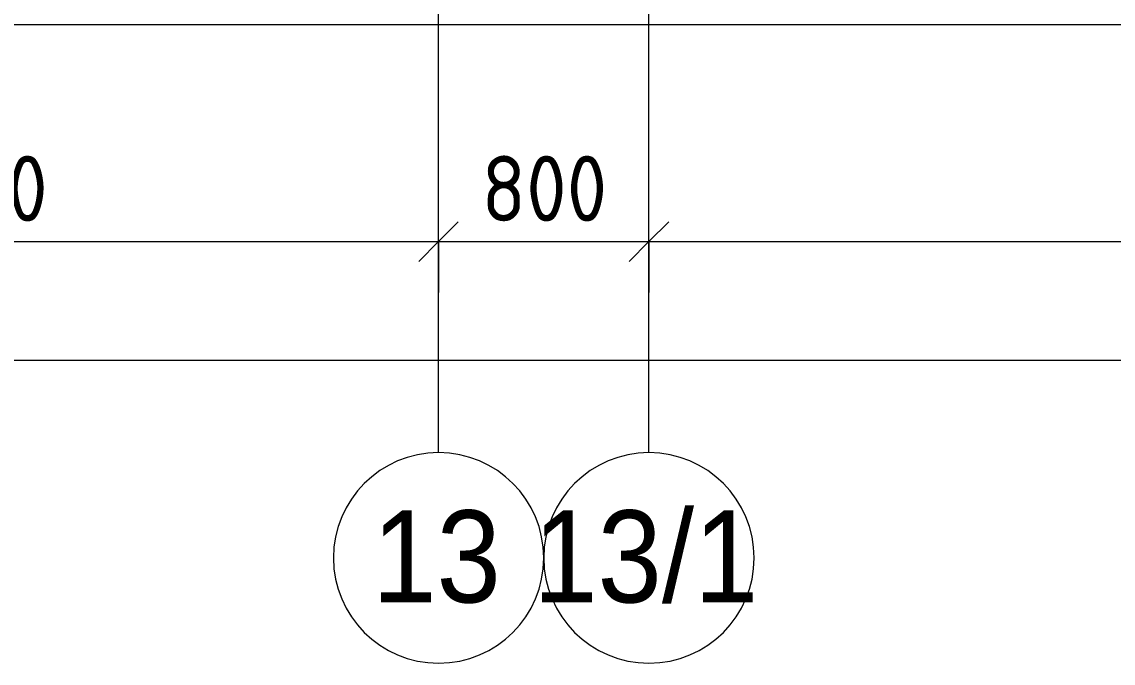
# Model space of a CAD drawing. Header units: millimetres. Extents: x 35787 to 244346, y -8553 to 29000.
# Drawn here: x 40775 to 44925, y -2706 to -269 of the extents above; entities that cross this region are included whole.
import ezdxf

# ---------------------------------------------------------------- set-up
doc = ezdxf.new("R2010")
doc.units = ezdxf.units.MM
for name, color, linetype, lineweight in [('A-ANNO-DIMS', 7, 'Continuous', 9), ('A-ANNO-DIMS-100', 7, 'Continuous', 9), ('A-WALL', 7, 'Continuous', 9), ('Оси', 7, 'Continuous', 9), ('Оси-1', 7, 'Continuous', 20)]:
    doc.layers.add(name, color=color, linetype=linetype, lineweight=lineweight)
doc.styles.add('Arial', font='arial.ttf', dxfattribs={"width": 0.9, "height": 350})
doc.styles.add('ISOCPEUR', font='isocpeur.ttf', dxfattribs={"width": 0.9, "height": 250})
doc.dimstyles.new('ISO-2_5_0_9К_БОЛЬШОЙ', dxfattribs={"dimscale": 304.8, "dimtxt": 248.995294, "dimasz": 0.492126, "dimexe": 0.393701, "dimexo": 0.984252, "dimgap": 0, "dimtad": 1, "dimdec": 0, "dimrnd": 10, "dimzin": 0, "dimdsep": 46, "dimtxsty": 'ISOCPEUR', "dimblk1": 'OBLIQUE', "dimblk2": 'OBLIQUE', "dimsah": 1, "dimcen": 0.09, "dimdle": 0.393701, "dimazin": 0, "dimtfac": 1, "dimtdec": 4, "dimtix": 1, "dimtmove": 0, "dimatfit": 3, "dimfxl": 1, "dimtvp": 1, "dimtolj": 1, "dimtzin": 0, "dimarcsym": 2})
doc.dimstyles.new('ISO-2_5_0_9К_БОЛЬШОЙ_1', dxfattribs={"dimscale": 304.8, "dimtxt": 248.995294, "dimasz": 0.492126, "dimexe": 0.393701, "dimexo": 0.984252, "dimgap": 0, "dimtad": 1, "dimdec": 0, "dimrnd": 10, "dimzin": 0, "dimdsep": 46, "dimtxsty": 'ISOCPEUR', "dimblk1": 'OBLIQUE', "dimblk2": 'OBLIQUE', "dimsah": 1, "dimcen": 0.09, "dimdle": 0.393701, "dimazin": 0, "dimtfac": 1, "dimtdec": 4, "dimtix": 1, "dimtmove": 2, "dimatfit": 3, "dimfxl": 1, "dimtvp": 1, "dimtolj": 1, "dimtzin": 0, "dimarcsym": 2})

# ---------------------------------------------------------------- blocks, each defined once
blk = doc.blocks.new('Ось сетки - D8-29747960-План монтажа стен и перегородок 1 этажа  в осях 12-23')
at = {"layer": 'Оси-1'}
for start, end in [(360, 180), (180, 360)]:
    blk.add_arc((0, 0), 4, start, end, dxfattribs=at)
blk = doc.blocks.new('DIMBLOCK1-План монтажа стен и перегородок 1 этажа  в осях 12-23')
at = {"layer": 'A-ANNO-DIMS-100'}
for p, q in [((38760, -1298.1), (38760, -984.2)), ((42360, -1298.1), (42360, -984.2)), ((38760, -1104.2), (42360, -1104.2)), ((38760, -1104.2), (38760, -1298.1)), ((42360, -1104.2), (42360, -1298.1))]:
    blk.add_line(p, q, dxfattribs=at)
at = {"layer": 'A-ANNO-DIMS-100', "lineweight": 20}
for p, q in [((38760, -1104.2), (38835, -1029.2)), ((42360, -1104.2), (42435, -1029.2)), ((38760, -1104.2), (38685, -1179.2)), ((42360, -1104.2), (42285, -1179.2))]:
    blk.add_line(p, q, dxfattribs=at)
at = {"layer": 'A-ANNO-DIMS-100', "color": 0, "insert": (40244, -777.5), "char_height": 250, "width": 758.478, "attachment_point": 1, "line_spacing_factor": 1.149209, "style": 'ISOCPEUR'}
blk.add_mtext('3600', dxfattribs=at)
blk = doc.blocks.new('_Oblique')
at = {"color": 0, "linetype": 'ByBlock', "lineweight": -2}
blk.add_line((-0.5, -0.5), (0.5, 0.5), dxfattribs=at)
blk = doc.blocks.new('DIMBLOCK2-План монтажа стен и перегородок 1 этажа  в осях 12-23')
at = {"layer": 'A-ANNO-DIMS-100'}
for p, q in [((42360, -1298.1), (42360, -984.2)), ((43160, -1298.1), (43160, -984.2)), ((42360, -1104.2), (43160, -1104.2)), ((42360, -1104.2), (42360, -1298.1)), ((43160, -1104.2), (43160, -1298.1))]:
    blk.add_line(p, q, dxfattribs=at)
at = {"layer": 'A-ANNO-DIMS-100', "lineweight": 20}
for p, q in [((42360, -1104.2), (42435, -1029.2)), ((43160, -1104.2), (43235, -1029.2)), ((42360, -1104.2), (42285, -1179.2)), ((43160, -1104.2), (43085, -1179.2))]:
    blk.add_line(p, q, dxfattribs=at)
at = {"layer": 'A-ANNO-DIMS-100', "color": 0, "insert": (42523, -777.5), "char_height": 250, "width": 568.858, "attachment_point": 1, "line_spacing_factor": 1.149209, "style": 'ISOCPEUR'}
blk.add_mtext('800', dxfattribs=at)
blk = doc.blocks.new('DIMBLOCK3-План монтажа стен и перегородок 1 этажа  в осях 12-23')
at = {"layer": 'A-ANNO-DIMS-100'}
for p, q in [((43160, -1298.1), (43160, -984.2)), ((47660, -1298.1), (47660, -984.2)), ((43160, -1104.2), (47660, -1104.2)), ((43160, -1104.2), (43160, -1298.1)), ((47660, -1104.2), (47660, -1298.1))]:
    blk.add_line(p, q, dxfattribs=at)
at = {"layer": 'A-ANNO-DIMS-100', "lineweight": 20}
for p, q in [((43160, -1104.2), (43235, -1029.2)), ((47660, -1104.2), (47735, -1029.2)), ((43160, -1104.2), (43085, -1179.2)), ((47660, -1104.2), (47585, -1179.2))]:
    blk.add_line(p, q, dxfattribs=at)
at = {"layer": 'A-ANNO-DIMS-100', "color": 0, "insert": (45082, -777.5), "char_height": 250, "width": 787.208, "attachment_point": 1, "line_spacing_factor": 1.149209, "style": 'ISOCPEUR'}
blk.add_mtext('4500', dxfattribs=at)
blk = doc.blocks.new('DIMBLOCK31-План монтажа стен и перегородок 1 этажа  в осях 12-23')
at = {"layer": 'A-ANNO-DIMS-100'}
for p, q in [((38760, -1748.6), (38760, -1434.7)), ((84560, -1748.6), (84560, -1434.7)), ((38640, -1554.7), (84680, -1554.7)), ((38760, -1554.7), (38760, -1748.6)), ((84560, -1554.7), (84560, -1748.6))]:
    blk.add_line(p, q, dxfattribs=at)
at = {"layer": 'A-ANNO-DIMS-100', "lineweight": 20}
for p, q in [((38760, -1554.7), (38835, -1479.7)), ((84560, -1554.7), (84635, -1479.7)), ((38760, -1554.7), (38685, -1629.7)), ((84560, -1554.7), (84485, -1629.7))]:
    blk.add_line(p, q, dxfattribs=at)
at = {"layer": 'A-ANNO-DIMS-100', "color": 0, "insert": (63069.5, -1228.1), "char_height": 250, "width": 976.828, "attachment_point": 1, "line_spacing_factor": 1.149209, "style": 'ISOCPEUR'}
blk.add_mtext('45800', dxfattribs=at)

msp = doc.modelspace()

# ---------------------------------------------------------------- linework, layer by layer
at = {"layer": 'A-WALL'}
msp.add_line((72280, -280), (38742.7, -280), dxfattribs=at)
at = {"layer": 'Оси'}
for p, q in [((42360, -1906.3), (42360, 593.7)), ((43160, -1906.3), (43160, 593.7))]:
    msp.add_line(p, q, dxfattribs=at)

# ---------------------------------------------------------------- block references
at = {"layer": 'Оси-1', "xscale": 99.99999999999993, "yscale": 99.99999999999993, "zscale": 99.99999999999993}
for p in [(42360, -2306.3), (43160, -2306.3)]:
    msp.add_blockref('Ось сетки - D8-29747960-План монтажа стен и перегородок 1 этажа  в осях 12-23', p, dxfattribs=at)

# ---------------------------------------------------------------- texts
at = {"layer": 'Оси', "char_height": 350, "attachment_point": 1, "style": 'Arial'}
for s, insert, width in [('13/1', (42719.7, -2125.6), 1060.633), ('13', (42107.4, -2125.6), 606.076)]:
    msp.add_mtext(s, dxfattribs=dict(at, insert=insert, width=width))

# ---------------------------------------------------------------- dimensions: what is measured, and where the dimension line sits
at = {"layer": 'A-ANNO-DIMS'}
for base, p1, p2, override, picture, middle in [((42360, -1104.2), (38760, -998.1), (42360, -998.1), {"dimpost": '<>', "dimfxl": 3600}, 'DIMBLOCK1-План монтажа стен и перегородок 1 этажа  в осях 12-23', (40560, -979.2)), ((43160, -1104.2), (42360, -998.1), (43160, -998.1), {"dimpost": '<>', "dimfxl": 800}, 'DIMBLOCK2-План монтажа стен и перегородок 1 этажа  в осях 12-23', (42760, -979.2)), ((47660, -1104.2), (43160, -998.1), (47660, -998.1), {"dimpost": '<>', "dimfxl": 4500}, 'DIMBLOCK3-План монтажа стен и перегородок 1 этажа  в осях 12-23', (45410, -979.2))]:
    dim = msp.add_linear_dim(base=base, p1=p1, p2=p2, dimstyle='ISO-2_5_0_9К_БОЛЬШОЙ', override=override, dxfattribs=at)
    dim.commit()
    dim.dimension.update_dxf_attribs({"geometry": picture, "text_midpoint": middle})
dim = msp.add_linear_dim(base=(84560, -1554.7), p1=(38760, -1448.6), p2=(84560, -1448.6), dimstyle='ISO-2_5_0_9К_БОЛЬШОЙ_1', override={"dimpost": '<>', "dimfxl": 45800}, dxfattribs=at)
dim.commit()
dim.dimension.update_dxf_attribs({"geometry": 'DIMBLOCK31-План монтажа стен и перегородок 1 этажа  в осях 12-23', "text_midpoint": (63557.9, -1394.7), "dimtype": 160})

doc.saveas('drawing.dxf')
